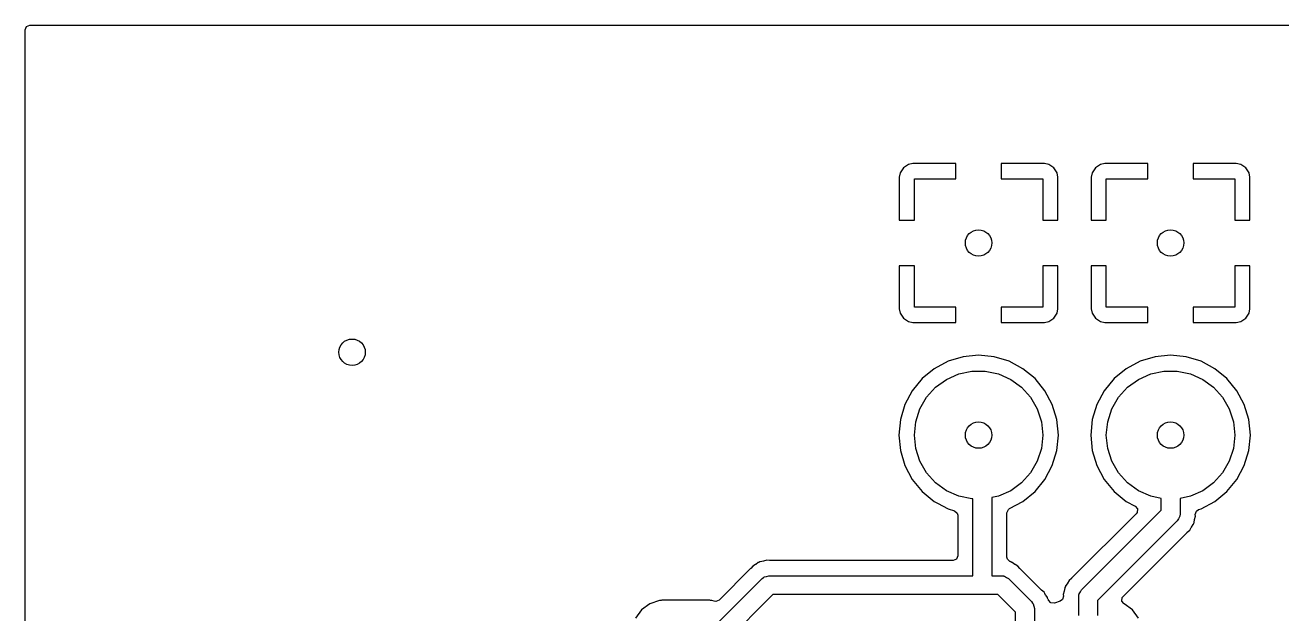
# Model space of a CAD drawing. Extents: x 0.23 to 1.37, y 0.23 to 1.37.
# Drawn here: x 0.23 to 0.884, y 1.064 to 1.37 of the extents above; entities that cross this region are included whole.
import ezdxf

# ---------------------------------------------------------------- set-up
doc = ezdxf.new("R2010")
doc.units = 0
doc.header["$MEASUREMENT"] = 0
doc.layers.add('BLACK', color=7, linetype='CONTINUOUS')

msp = doc.modelspace()

# ---------------------------------------------------------------- linework, layer by layer
at = {"layer": 'BLACK', "linetype": 'CONTINUOUS'}
for p, q in [((0.229705, 1.36783), (0.230425, 1.36957)), ((0.230425, 1.36957), (0.232165, 1.3703)), ((0.232165, 1.3703), (1.36783, 1.3703)), ((0.229705, 1.22265), (0.229705, 1.36783)), ((0.689841, 1.29777), (0.687237, 1.29603)), ((0.692138, 1.29823), (0.689841, 1.29777)), ((0.689841, 1.29777), (0.689841, 1.29777)), ((0.714567, 1.29823), (0.692138, 1.29823)), ((0.714567, 1.29035), (0.714567, 1.29823)), ((0.760618, 1.29823), (0.738189, 1.29823)), ((0.738189, 1.29823), (0.738189, 1.29035)), ((0.762915, 1.29777), (0.760618, 1.29823)), ((0.765519, 1.29603), (0.762915, 1.29777)), ((0.762915, 1.29777), (0.762915, 1.29777)), ((0.789841, 1.29777), (0.787237, 1.29603)), ((0.792138, 1.29823), (0.789841, 1.29777)), ((0.789841, 1.29777), (0.789841, 1.29777)), ((0.814567, 1.29823), (0.792138, 1.29823)), ((0.814567, 1.29035), (0.814567, 1.29823)), ((0.860618, 1.29823), (0.838189, 1.29823)), ((0.838189, 1.29823), (0.838189, 1.29035)), ((0.862915, 1.29777), (0.860618, 1.29823)), ((0.865519, 1.29603), (0.862915, 1.29777)), ((0.862915, 1.29777), (0.862915, 1.29777)), ((0.685496, 1.29343), (0.685039, 1.29113)), ((0.685039, 1.29113), (0.685039, 1.2687)), ((0.687237, 1.29603), (0.685496, 1.29343)), ((0.685496, 1.29343), (0.685496, 1.29343)), ((0.692913, 1.2687), (0.692913, 1.29035)), ((0.692913, 1.29035), (0.714567, 1.29035)), ((0.738189, 1.29035), (0.759843, 1.29035)), ((0.759843, 1.29035), (0.759843, 1.2687)), ((0.76726, 1.29343), (0.765519, 1.29603)), ((0.767716, 1.29113), (0.76726, 1.29343)), ((0.76726, 1.29343), (0.76726, 1.29343)), ((0.767717, 1.29113), (0.767716, 1.29113)), ((0.767717, 1.2687), (0.767717, 1.29113)), ((0.785496, 1.29343), (0.785039, 1.29113)), ((0.785039, 1.29113), (0.785039, 1.2687)), ((0.787237, 1.29603), (0.785496, 1.29343)), ((0.785496, 1.29343), (0.785496, 1.29343)), ((0.792913, 1.2687), (0.792913, 1.29035)), ((0.792913, 1.29035), (0.814567, 1.29035)), ((0.838189, 1.29035), (0.859843, 1.29035)), ((0.859843, 1.29035), (0.859843, 1.2687)), ((0.86726, 1.29343), (0.865519, 1.29603)), ((0.867716, 1.29113), (0.86726, 1.29343)), ((0.86726, 1.29343), (0.86726, 1.29343)), ((0.867717, 1.29113), (0.867716, 1.29113)), ((0.867717, 1.2687), (0.867717, 1.29113)), ((0.685039, 1.2687), (0.692913, 1.2687)), ((0.759843, 1.2687), (0.767717, 1.2687)), ((0.785039, 1.2687), (0.792913, 1.2687)), ((0.859843, 1.2687), (0.867717, 1.2687)), ((0.685039, 1.24508), (0.685039, 1.22265)), ((0.692913, 1.24508), (0.685039, 1.24508)), ((0.692913, 1.22343), (0.692913, 1.24508)), ((0.767717, 1.24508), (0.759843, 1.24508)), ((0.759843, 1.24508), (0.759843, 1.22343)), ((0.767717, 1.22265), (0.767717, 1.24508)), ((0.792913, 1.24508), (0.785039, 1.24508)), ((0.785039, 1.24508), (0.785039, 1.22265)), ((0.792913, 1.22343), (0.792913, 1.24508)), ((0.867717, 1.24508), (0.859843, 1.24508)), ((0.859843, 1.24508), (0.859843, 1.22343)), ((0.867717, 1.22265), (0.867717, 1.24508)), ((0.229705, 0.782952), (0.229705, 1.22265)), ((0.685039, 1.22265), (0.685496, 1.22035)), ((0.685496, 1.22035), (0.685496, 1.22035)), ((0.685496, 1.22035), (0.687237, 1.21775)), ((0.687237, 1.21775), (0.689841, 1.21601)), ((0.714567, 1.22343), (0.692913, 1.22343)), ((0.714567, 1.21555), (0.714567, 1.22343)), ((0.759843, 1.22343), (0.738189, 1.22343)), ((0.738189, 1.22343), (0.738189, 1.21555)), ((0.762915, 1.21601), (0.765519, 1.21775)), ((0.765519, 1.21775), (0.76726, 1.22035)), ((0.76726, 1.22035), (0.767716, 1.22265)), ((0.76726, 1.22035), (0.76726, 1.22035)), ((0.767716, 1.22265), (0.767717, 1.22265)), ((0.785039, 1.22265), (0.785496, 1.22035)), ((0.785496, 1.22035), (0.785496, 1.22035)), ((0.785496, 1.22035), (0.787237, 1.21775)), ((0.787237, 1.21775), (0.789841, 1.21601)), ((0.814567, 1.22343), (0.792913, 1.22343)), ((0.814567, 1.21555), (0.814567, 1.22343)), ((0.859843, 1.22343), (0.838189, 1.22343)), ((0.838189, 1.22343), (0.838189, 1.21555)), ((0.862915, 1.21601), (0.865519, 1.21775)), ((0.865519, 1.21775), (0.86726, 1.22035)), ((0.86726, 1.22035), (0.867716, 1.22265)), ((0.86726, 1.22035), (0.86726, 1.22035)), ((0.867716, 1.22265), (0.867717, 1.22265)), ((0.689841, 1.21601), (0.689841, 1.21601)), ((0.689841, 1.21601), (0.692138, 1.21555)), ((0.692138, 1.21555), (0.692138, 1.21555)), ((0.692138, 1.21555), (0.714567, 1.21555)), ((0.738189, 1.21555), (0.760618, 1.21555)), ((0.760618, 1.21555), (0.762915, 1.21601)), ((0.760618, 1.21555), (0.760618, 1.21555)), ((0.762915, 1.21601), (0.762915, 1.21601)), ((0.789841, 1.21601), (0.789841, 1.21601)), ((0.789841, 1.21601), (0.792138, 1.21555)), ((0.792138, 1.21555), (0.792138, 1.21555)), ((0.792138, 1.21555), (0.814567, 1.21555)), ((0.838189, 1.21555), (0.860618, 1.21555)), ((0.860618, 1.21555), (0.862915, 1.21601)), ((0.860618, 1.21555), (0.860618, 1.21555)), ((0.862915, 1.21601), (0.862915, 1.21601)), ((0.726378, 1.19845), (0.71827, 1.19765)), ((0.734485, 1.19765), (0.726378, 1.19845)), ((0.826378, 1.19845), (0.81827, 1.19765)), ((0.834485, 1.19765), (0.826378, 1.19845)), ((0.710474, 1.19528), (0.70329, 1.19144)), ((0.71827, 1.19765), (0.710474, 1.19528)), ((0.710474, 1.19528), (0.710474, 1.19528)), ((0.71827, 1.19765), (0.71827, 1.19765)), ((0.734486, 1.19765), (0.734485, 1.19765)), ((0.742281, 1.19528), (0.734486, 1.19765)), ((0.742282, 1.19528), (0.742281, 1.19528)), ((0.749466, 1.19144), (0.742282, 1.19528)), ((0.810474, 1.19528), (0.80329, 1.19144)), ((0.81827, 1.19765), (0.810474, 1.19528)), ((0.810474, 1.19528), (0.810474, 1.19528)), ((0.81827, 1.19765), (0.81827, 1.19765)), ((0.834486, 1.19765), (0.834485, 1.19765)), ((0.842281, 1.19528), (0.834486, 1.19765)), ((0.842282, 1.19528), (0.842281, 1.19528)), ((0.849466, 1.19144), (0.842282, 1.19528)), ((0.696992, 1.18628), (0.691824, 1.17998)), ((0.703289, 1.19144), (0.696992, 1.18628)), ((0.696992, 1.18628), (0.696992, 1.18628)), ((0.70329, 1.19144), (0.703289, 1.19144)), ((0.703986, 1.18176), (0.709646, 1.18587)), ((0.709646, 1.18587), (0.716037, 1.18872)), ((0.716037, 1.18872), (0.72288, 1.19017)), ((0.72288, 1.19017), (0.729876, 1.19017)), ((0.729876, 1.19017), (0.736719, 1.18872)), ((0.736719, 1.18872), (0.74311, 1.18587)), ((0.74311, 1.18587), (0.74877, 1.18176)), ((0.749467, 1.19144), (0.749466, 1.19144)), ((0.749466, 1.19144), (0.749466, 1.19144)), ((0.755764, 1.18628), (0.749467, 1.19144)), ((0.760932, 1.17998), (0.755764, 1.18628)), ((0.796992, 1.18628), (0.791824, 1.17998)), ((0.803289, 1.19144), (0.796992, 1.18628)), ((0.796992, 1.18628), (0.796992, 1.18628)), ((0.80329, 1.19144), (0.803289, 1.19144)), ((0.803986, 1.18176), (0.809646, 1.18587)), ((0.809646, 1.18587), (0.816037, 1.18872)), ((0.816037, 1.18872), (0.82288, 1.19017)), ((0.82288, 1.19017), (0.829876, 1.19017)), ((0.829876, 1.19017), (0.836719, 1.18872)), ((0.836719, 1.18872), (0.84311, 1.18587)), ((0.84311, 1.18587), (0.84877, 1.18176)), ((0.849467, 1.19144), (0.849466, 1.19144)), ((0.849466, 1.19144), (0.849466, 1.19144)), ((0.855764, 1.18628), (0.849467, 1.19144)), ((0.860932, 1.17998), (0.855764, 1.18628)), ((0.691823, 1.17998), (0.687983, 1.17279)), ((0.691824, 1.17998), (0.691823, 1.17998)), ((0.699305, 1.17656), (0.703986, 1.18176)), ((0.74877, 1.18176), (0.753451, 1.17656)), ((0.764773, 1.17279), (0.760932, 1.17998)), ((0.791823, 1.17998), (0.787983, 1.17279)), ((0.791824, 1.17998), (0.791823, 1.17998)), ((0.799305, 1.17656), (0.803986, 1.18176)), ((0.84877, 1.18176), (0.853451, 1.17656)), ((0.864773, 1.17279), (0.860932, 1.17998)), ((0.687983, 1.17279), (0.685618, 1.165)), ((0.687983, 1.17279), (0.687983, 1.17279)), ((0.695807, 1.1705), (0.699305, 1.17656)), ((0.753451, 1.17656), (0.756949, 1.1705)), ((0.767138, 1.165), (0.764773, 1.17279)), ((0.787983, 1.17279), (0.785618, 1.165)), ((0.787983, 1.17279), (0.787983, 1.17279)), ((0.795807, 1.1705), (0.799305, 1.17656)), ((0.853451, 1.17656), (0.856949, 1.1705)), ((0.867138, 1.165), (0.864773, 1.17279)), ((0.693645, 1.16385), (0.695807, 1.1705)), ((0.756949, 1.1705), (0.759111, 1.16385)), ((0.793645, 1.16385), (0.795807, 1.1705)), ((0.856949, 1.1705), (0.859111, 1.16385)), ((0.685618, 1.165), (0.68482, 1.15689)), ((0.685618, 1.165), (0.685618, 1.165)), ((0.692913, 1.15689), (0.693645, 1.16385)), ((0.759111, 1.16385), (0.759843, 1.15689)), ((0.767936, 1.15689), (0.767138, 1.165)), ((0.785618, 1.165), (0.78482, 1.15689)), ((0.785618, 1.165), (0.785618, 1.165)), ((0.792913, 1.15689), (0.793645, 1.16385)), ((0.859111, 1.16385), (0.859843, 1.15689)), ((0.867936, 1.15689), (0.867138, 1.165)), ((0.68482, 1.15689), (0.68482, 1.15689)), ((0.68482, 1.15689), (0.685618, 1.14878)), ((0.693645, 1.14993), (0.692913, 1.15689)), ((0.759843, 1.15689), (0.759111, 1.14993)), ((0.767138, 1.14878), (0.767936, 1.15689)), ((0.78482, 1.15689), (0.78482, 1.15689)), ((0.78482, 1.15689), (0.785618, 1.14878)), ((0.793645, 1.14993), (0.792913, 1.15689)), ((0.859843, 1.15689), (0.859111, 1.14993)), ((0.867138, 1.14878), (0.867936, 1.15689)), ((0.685618, 1.14878), (0.685618, 1.14878)), ((0.685618, 1.14878), (0.687983, 1.14099)), ((0.695807, 1.14328), (0.693645, 1.14993)), ((0.759111, 1.14993), (0.756949, 1.14328)), ((0.764773, 1.14099), (0.767138, 1.14878)), ((0.785618, 1.14878), (0.785618, 1.14878)), ((0.785618, 1.14878), (0.787983, 1.14099)), ((0.795807, 1.14328), (0.793645, 1.14993)), ((0.859111, 1.14993), (0.856949, 1.14328)), ((0.864773, 1.14099), (0.867138, 1.14878)), ((0.687983, 1.14099), (0.687983, 1.14099)), ((0.687983, 1.14099), (0.691823, 1.1338)), ((0.699305, 1.13722), (0.695807, 1.14328)), ((0.756949, 1.14328), (0.753451, 1.13722)), ((0.760932, 1.1338), (0.764773, 1.14099)), ((0.787983, 1.14099), (0.787983, 1.14099)), ((0.787983, 1.14099), (0.791823, 1.1338)), ((0.799305, 1.13722), (0.795807, 1.14328)), ((0.856949, 1.14328), (0.853451, 1.13722)), ((0.860932, 1.1338), (0.864773, 1.14099)), ((0.691823, 1.1338), (0.691823, 1.1338)), ((0.691823, 1.1338), (0.691823, 1.1338)), ((0.691823, 1.1338), (0.696992, 1.1275)), ((0.703986, 1.13202), (0.699305, 1.13722)), ((0.753451, 1.13722), (0.74877, 1.13202)), ((0.755764, 1.1275), (0.760932, 1.1338)), ((0.791823, 1.1338), (0.791823, 1.1338)), ((0.791823, 1.1338), (0.791823, 1.1338)), ((0.791823, 1.1338), (0.796992, 1.1275)), ((0.803986, 1.13202), (0.799305, 1.13722)), ((0.853451, 1.13722), (0.84877, 1.13202)), ((0.855764, 1.1275), (0.860932, 1.1338)), ((0.696992, 1.1275), (0.703289, 1.12234)), ((0.709646, 1.12791), (0.703986, 1.13202)), ((0.716037, 1.12506), (0.709646, 1.12791)), ((0.74311, 1.12791), (0.736719, 1.12506)), ((0.74877, 1.13202), (0.74311, 1.12791)), ((0.749467, 1.12234), (0.755764, 1.1275)), ((0.796992, 1.1275), (0.803289, 1.12234)), ((0.809646, 1.12791), (0.803986, 1.13202)), ((0.816037, 1.12506), (0.809646, 1.12791)), ((0.84311, 1.12791), (0.836719, 1.12506)), ((0.84877, 1.13202), (0.84311, 1.12791)), ((0.849467, 1.12234), (0.855764, 1.1275)), ((0.703289, 1.12234), (0.703289, 1.12234)), ((0.703289, 1.12234), (0.70329, 1.12234)), ((0.70329, 1.12234), (0.704895, 1.12148)), ((0.704895, 1.12148), (0.710474, 1.11849)), ((0.72288, 1.12361), (0.716037, 1.12506)), ((0.723425, 1.12361), (0.72288, 1.12361)), ((0.723425, 1.08366), (0.723425, 1.12361)), ((0.736719, 1.12506), (0.733268, 1.12433)), ((0.733268, 1.12433), (0.733268, 1.08366)), ((0.742462, 1.11859), (0.749467, 1.12234)), ((0.803289, 1.12234), (0.803289, 1.12234)), ((0.803289, 1.12234), (0.80329, 1.12234)), ((0.80329, 1.12234), (0.807892, 1.11988)), ((0.807892, 1.11988), (0.809087, 1.11842)), ((0.821457, 1.12391), (0.816037, 1.12506)), ((0.821457, 1.11779), (0.821457, 1.12391)), ((0.836719, 1.12506), (0.831299, 1.12391)), ((0.831299, 1.12391), (0.831299, 1.11575)), ((0.842282, 1.11849), (0.849467, 1.12234)), ((0.710474, 1.11849), (0.713785, 1.11749)), ((0.713785, 1.11749), (0.715241, 1.1163)), ((0.715241, 1.1163), (0.715531, 1.11514)), ((0.715531, 1.11514), (0.715531, 1.09402)), ((0.741161, 1.11642), (0.741882, 1.11816)), ((0.741161, 1.09332), (0.741161, 1.11642)), ((0.741882, 1.11816), (0.742462, 1.11859)), ((0.808472, 1.11597), (0.774837, 1.08233)), ((0.779985, 1.07631), (0.821457, 1.11779)), ((0.808902, 1.11655), (0.808472, 1.11597)), ((0.809087, 1.11842), (0.808902, 1.11655)), ((0.830441, 1.11334), (0.829858, 1.11227)), ((0.8311, 1.11436), (0.830441, 1.11334)), ((0.831135, 1.11461), (0.8311, 1.11436)), ((0.831187, 1.1147), (0.831135, 1.11461)), ((0.831299, 1.11575), (0.831174, 1.11488)), ((0.831174, 1.11488), (0.831187, 1.1147)), ((0.838606, 1.1113), (0.838892, 1.11292)), ((0.838892, 1.11292), (0.838915, 1.11302)), ((0.838915, 1.11302), (0.839341, 1.11461)), ((0.83926, 1.11554), (0.839827, 1.11733)), ((0.839341, 1.11461), (0.83926, 1.11554)), ((0.839827, 1.11733), (0.840997, 1.11811)), ((0.840997, 1.11811), (0.842282, 1.11849)), ((0.829858, 1.11227), (0.788386, 1.0708)), ((0.835084, 1.10632), (0.836346, 1.10738)), ((0.836346, 1.10738), (0.83717, 1.10881)), ((0.83717, 1.10881), (0.837227, 1.1089)), ((0.837227, 1.1089), (0.838171, 1.11025)), ((0.838171, 1.11025), (0.838236, 1.11049)), ((0.838236, 1.11049), (0.838482, 1.11108)), ((0.838482, 1.11108), (0.838606, 1.1113)), ((0.801646, 1.07289), (0.831115, 1.10236)), ((0.831115, 1.10236), (0.835006, 1.10625)), ((0.835006, 1.10625), (0.835084, 1.10632)), ((0.715531, 1.09402), (0.714811, 1.09228)), ((0.741392, 1.09228), (0.741161, 1.09332)), ((0.607631, 1.08737), (0.59121, 1.07095)), ((0.607703, 1.08745), (0.607631, 1.08737)), ((0.608762, 1.08871), (0.607703, 1.08745)), ((0.610187, 1.08953), (0.608762, 1.08871)), ((0.610278, 1.08959), (0.610187, 1.08953)), ((0.611627, 1.09053), (0.610278, 1.08959)), ((0.611867, 1.0906), (0.611627, 1.09053)), ((0.61246, 1.09084), (0.611867, 1.0906)), ((0.612675, 1.09097), (0.61246, 1.09084)), ((0.614296, 1.09125), (0.612675, 1.09097)), ((0.614401, 1.09128), (0.614296, 1.09125)), ((0.615992, 1.0917), (0.614401, 1.09128)), ((0.617382, 1.09158), (0.615992, 1.0917)), ((0.617632, 1.09156), (0.617382, 1.09158)), ((0.617739, 1.09156), (0.617632, 1.09156)), ((0.713071, 1.09156), (0.617739, 1.09156)), ((0.714811, 1.09228), (0.713071, 1.09156)), ((0.742701, 1.09108), (0.741392, 1.09228)), ((0.742714, 1.09107), (0.742699, 1.09108)), ((0.742699, 1.09108), (0.742701, 1.09108)), ((0.74278, 1.09101), (0.742714, 1.09107)), ((0.742886, 1.09097), (0.74278, 1.09101)), ((0.743101, 1.09084), (0.742886, 1.09097)), ((0.743694, 1.0906), (0.743101, 1.09084)), ((0.743934, 1.09053), (0.743694, 1.0906)), ((0.745283, 1.08959), (0.743934, 1.09053)), ((0.743934, 1.09053), (0.743934, 1.09053)), ((0.745373, 1.08953), (0.745283, 1.08959)), ((0.746799, 1.08871), (0.745373, 1.08953)), ((0.747858, 1.08745), (0.746799, 1.08871)), ((0.74793, 1.08737), (0.747858, 1.08745)), ((0.754099, 1.0812), (0.74793, 1.08737)), ((0.591282, 1.05986), (0.613646, 1.08222)), ((0.613646, 1.08222), (0.61435, 1.08275)), ((0.61435, 1.08275), (0.614465, 1.08288)), ((0.614465, 1.08288), (0.614568, 1.08291)), ((0.614568, 1.08291), (0.614767, 1.08306)), ((0.614767, 1.08306), (0.615958, 1.08332)), ((0.615958, 1.08332), (0.617126, 1.08366)), ((0.617126, 1.08366), (0.723425, 1.08366)), ((0.733268, 1.08366), (0.738435, 1.08366)), ((0.738435, 1.08366), (0.739305, 1.08354)), ((0.739305, 1.08354), (0.739481, 1.08355)), ((0.739481, 1.08355), (0.739575, 1.0835)), ((0.739575, 1.0835), (0.739822, 1.08346)), ((0.739822, 1.08346), (0.740846, 1.0828)), ((0.740846, 1.0828), (0.741915, 1.08222)), ((0.741915, 1.08222), (0.753972, 1.07016)), ((0.75912, 1.07618), (0.754099, 1.0812)), ((0.773496, 1.0812), (0.772673, 1.07977)), ((0.774758, 1.08226), (0.773496, 1.0812)), ((0.773496, 1.0812), (0.773496, 1.0812)), ((0.774837, 1.08233), (0.774758, 1.08226)), ((0.619164, 1.07382), (0.593996, 1.04865)), ((0.736397, 1.07382), (0.619164, 1.07382)), ((0.745571, 1.06464), (0.736397, 1.07382)), ((0.759199, 1.07611), (0.75912, 1.07618)), ((0.76046, 1.07505), (0.759199, 1.07611)), ((0.760849, 1.07437), (0.76046, 1.07505)), ((0.761284, 1.07362), (0.760849, 1.07437)), ((0.761341, 1.07353), (0.761284, 1.07362)), ((0.770928, 1.07556), (0.770501, 1.07397)), ((0.770501, 1.07397), (0.770585, 1.07301)), ((0.770951, 1.07566), (0.770928, 1.07556)), ((0.771237, 1.07729), (0.770951, 1.07566)), ((0.771361, 1.0775), (0.771237, 1.07729)), ((0.771607, 1.07809), (0.771361, 1.0775)), ((0.771671, 1.07833), (0.771607, 1.07809)), ((0.772615, 1.07968), (0.771671, 1.07833)), ((0.772673, 1.07977), (0.772615, 1.07968)), ((0.778543, 1.07283), (0.778668, 1.0737)), ((0.778656, 1.07388), (0.778707, 1.07398)), ((0.778668, 1.0737), (0.778656, 1.07388)), ((0.778707, 1.07398), (0.778743, 1.07422)), ((0.778743, 1.07422), (0.779401, 1.07525)), ((0.779401, 1.07525), (0.779985, 1.07631)), ((0.555103, 1.06901), (0.550801, 1.06583)), ((0.56015, 1.07077), (0.555103, 1.06901)), ((0.555103, 1.06901), (0.555103, 1.06901)), ((0.561004, 1.07085), (0.56015, 1.07077)), ((0.56015, 1.07077), (0.56015, 1.07077)), ((0.561348, 1.07089), (0.561004, 1.07085)), ((0.58629, 1.07089), (0.561348, 1.07089)), ((0.586634, 1.07085), (0.58629, 1.07089)), ((0.587488, 1.07077), (0.586634, 1.07085)), ((0.588657, 1.07036), (0.587488, 1.07077)), ((0.587488, 1.07077), (0.587488, 1.07077)), ((0.58947, 1.07023), (0.588657, 1.07036)), ((0.59121, 1.07095), (0.58947, 1.07023)), ((0.753972, 1.07016), (0.754499, 1.06946)), ((0.754499, 1.06946), (0.754632, 1.06934)), ((0.754632, 1.06934), (0.754662, 1.06924)), ((0.754662, 1.06924), (0.754811, 1.06904)), ((0.754811, 1.06904), (0.75507, 1.06785)), ((0.75507, 1.06785), (0.755413, 1.06668)), ((0.762201, 1.0723), (0.761341, 1.07353)), ((0.762286, 1.07218), (0.762201, 1.0723)), ((0.76235, 1.07194), (0.762286, 1.07218)), ((0.762596, 1.07135), (0.76235, 1.07194)), ((0.76272, 1.07113), (0.762596, 1.07135)), ((0.762774, 1.07098), (0.76272, 1.07113)), ((0.76272, 1.07113), (0.76272, 1.07113)), ((0.762789, 1.07093), (0.762774, 1.07098)), ((0.764044, 1.06952), (0.762789, 1.07093)), ((0.765924, 1.06942), (0.764044, 1.06952)), ((0.768946, 1.07048), (0.765924, 1.06942)), ((0.770019, 1.07122), (0.768946, 1.07048)), ((0.770585, 1.07301), (0.770019, 1.07122)), ((0.778543, 1.06299), (0.778543, 1.07283)), ((0.788386, 1.0708), (0.788386, 1.06299)), ((0.801035, 1.07043), (0.801211, 1.0723)), ((0.802074, 1.06917), (0.801035, 1.07043)), ((0.801211, 1.0723), (0.801646, 1.07289)), ((0.802032, 1.06912), (0.802074, 1.06917)), ((0.80218, 1.06901), (0.802032, 1.06912)), ((0.806482, 1.06583), (0.80218, 1.06901)), ((0.550801, 1.06583), (0.547626, 1.06153)), ((0.745571, 0.993602), (0.745571, 1.06464)), ((0.755413, 1.06668), (0.755413, 0.995641)), ((0.809657, 1.06153), (0.806482, 1.06583))]:
    msp.add_line(p, q, dxfattribs=at)
at = {"layer": 'BLACK'}
for centre in [(0.726378, 1.25689), (0.826378, 1.25689), (0.4, 1.2), (0.726378, 1.15689), (0.826378, 1.15689)]:
    msp.add_circle(centre, 0.00689, dxfattribs=at)

doc.saveas('drawing.dxf')
